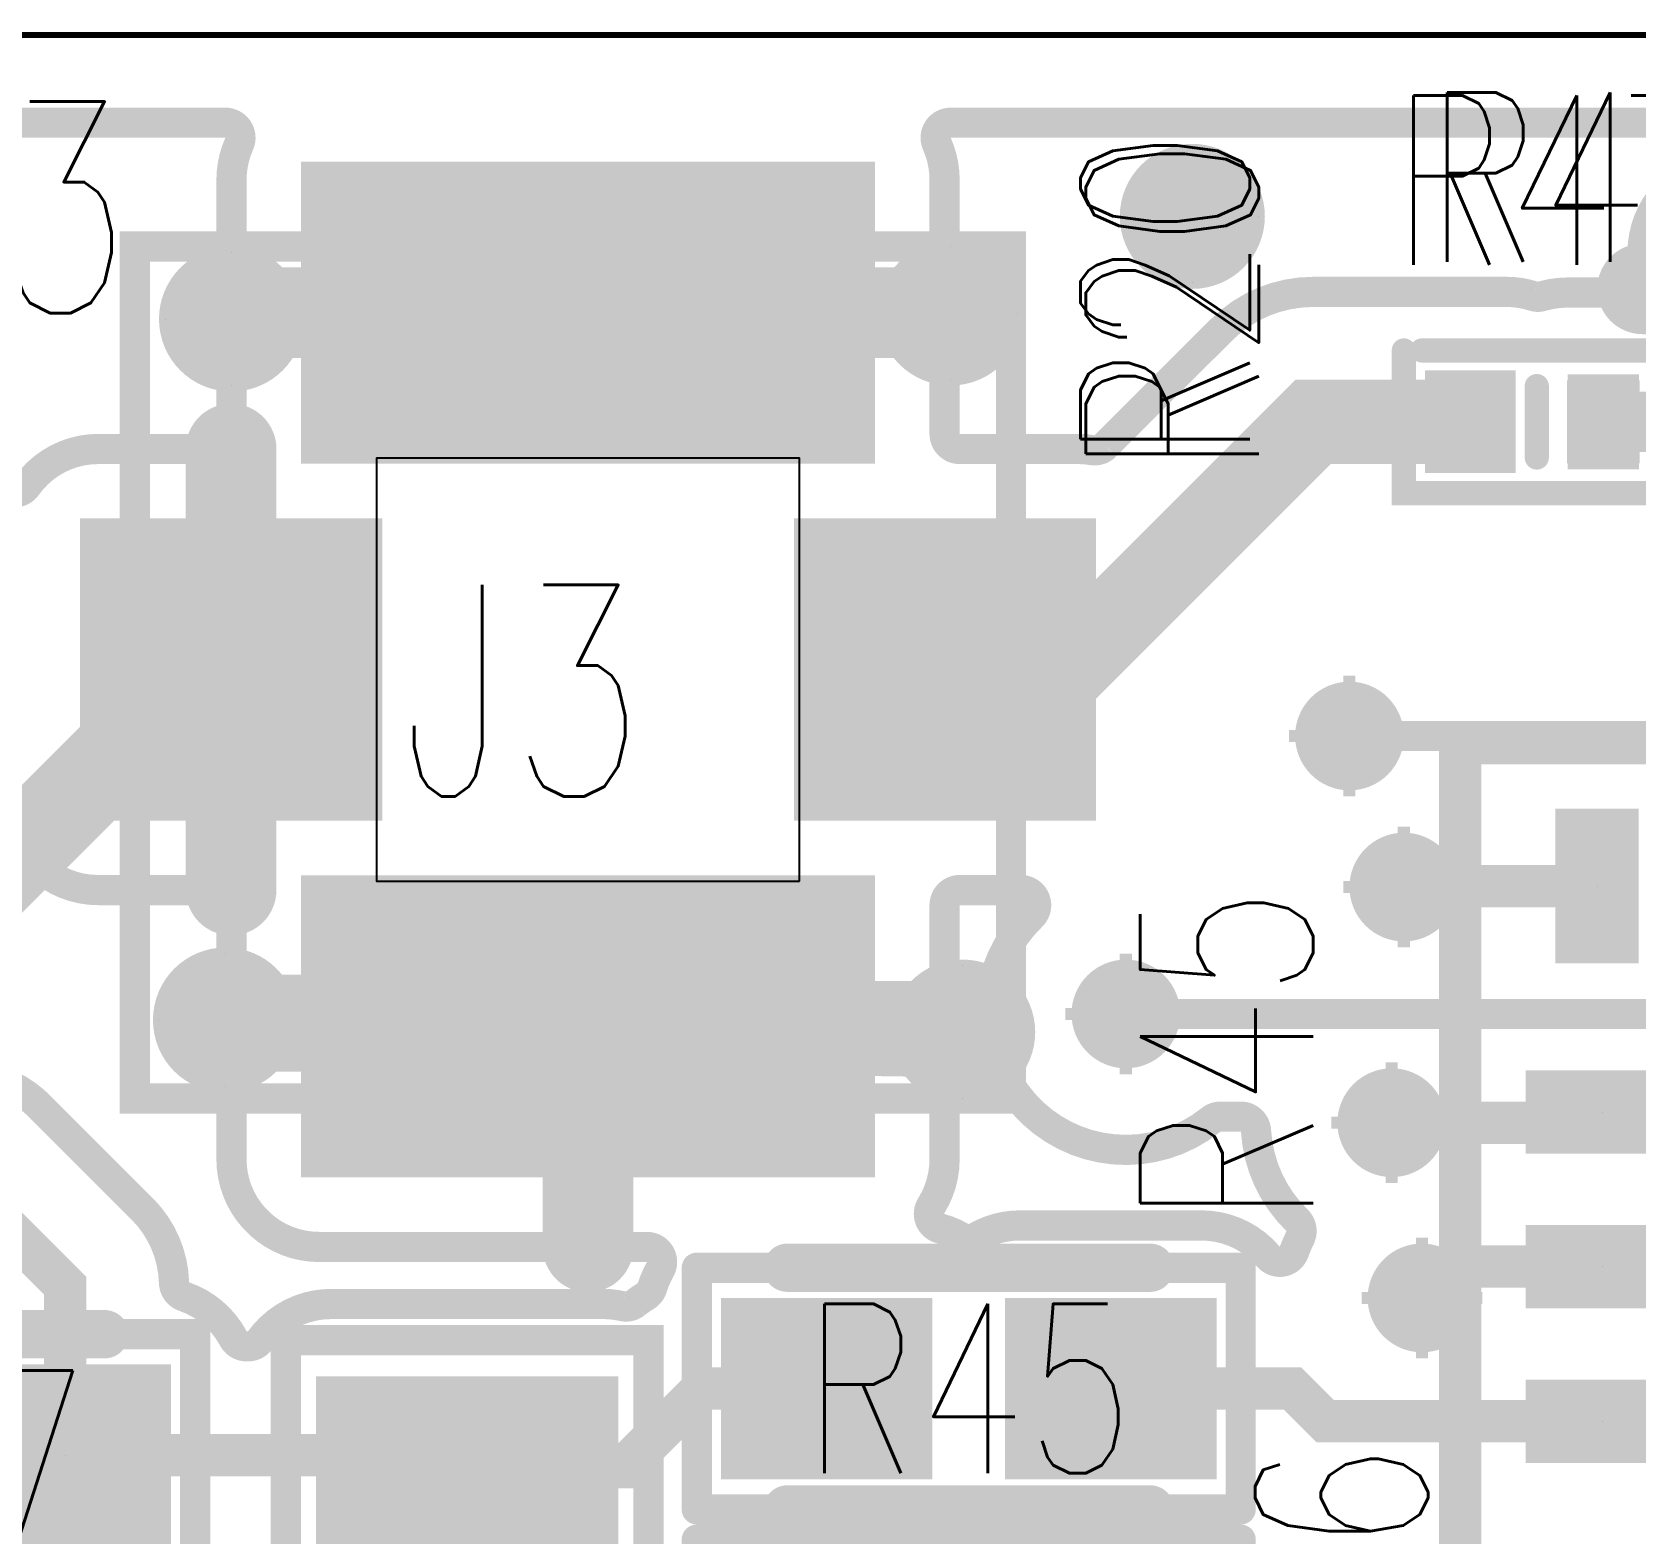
# Model space of a CAD drawing. Extents: x -0.08 to 4.16, y -0.29 to 1.7.
# Drawn here: x 3.608 to 3.8734, y 1.4519 to 1.7005 of the extents above; entities that cross this region are included whole.
import ezdxf
from ezdxf.enums import TextEntityAlignment as Align

# ---------------------------------------------------------------- set-up
doc = ezdxf.new("R2010")
doc.units = 0
doc.header["$MEASUREMENT"] = 0
for name, pattern in [('KEEPOUT_00001000$0', [2, 1, 1]), ('SIG_11', [2, 1, 1]), ('SIG_37', [2, 1, 1]), ('SIG_39', [2, 1, 1]), ('SIG_52', [2, 1, 1]), ('SIG_54', [2, 1, 1]), ('SIG_55', [2, 1, 1]), ('SIG_60', [2, 1, 1]), ('SIG_64', [2, 1, 1]), ('SIG_67', [2, 1, 1]), ('SIG_93', [2, 1, 1])]:
    doc.linetypes.add(name, pattern=pattern)
doc.layers.get('0').update_dxf_attribs({"linetype": 'CONTINUOUS'})
for name, color, linetype in [('BOARD_OUTLINE_00', 130, 'CONTINUOUS'), ('DRIL_NPLTE_THRU_01', 34, 'CONTINUOUS'), ('DRIL_NPLTE_THRU_02', 136, 'CONTINUOUS'), ('DRIL_NPLTE_THRU_03', 136, 'CONTINUOUS'), ('DRIL_NPLTE_THRU_04', 146, 'CONTINUOUS'), ('DRIL_NPLTE_THRU_05', 106, 'CONTINUOUS'), ('DRIL_NPLTE_THRU_06', 253, 'CONTINUOUS'), ('DRIL_PLTE_THRU_01', 34, 'CONTINUOUS'), ('DRIL_PLTE_THRU_02', 136, 'CONTINUOUS'), ('DRIL_PLTE_THRU_03', 136, 'CONTINUOUS'), ('DRIL_PLTE_THRU_04', 146, 'CONTINUOUS'), ('DRIL_PLTE_THRU_05', 106, 'CONTINUOUS'), ('DRIL_PLTE_THRU_06', 253, 'CONTINUOUS'), ('DRIL_SYMBOL', 130, 'CONTINUOUS'), ('KEEPOUT_01', 1, 'CONTINUOUS'), ('PADS_BOT', 255, 'CONTINUOUS'), ('PADS_INNER', 43, 'CONTINUOUS'), ('PADS_TOP', 43, 'CONTINUOUS'), ('PADS_XR_121', 2, 'CONTINUOUS'), ('PADS_XR_123', 2, 'CONTINUOUS'), ('PADS_XR_125', 4, 'CONTINUOUS'), ('PART_NAME_126', 16, 'CONTINUOUS'), ('PART_NAME_127', 1, 'CONTINUOUS'), ('PART_TOP_2DLINE_126', 16, 'CONTINUOUS'), ('PART_TOP_2DLINE_127', 1, 'CONTINUOUS'), ('POUR_OUTLINE_01', 34, 'CONTINUOUS'), ('POUR_PADTHERM_01', 34, 'CONTINUOUS'), ('POUR_VIATHERM_01', 34, 'CONTINUOUS'), ('TRACE_01', 34, 'CONTINUOUS'), ('VIAPTS', 2, 'CONTINUOUS')]:
    doc.layers.add(name, color=color, linetype=linetype)
doc.styles.add('W0$004', font='simplex', dxfattribs={"width": 0.75})
doc.styles.add('W0$005', font='simplex', dxfattribs={"width": 0.75})

# ---------------------------------------------------------------- blocks, each defined once
blk = doc.blocks.new('BOARD_89')
at = {"layer": 'BOARD_OUTLINE_00', "const_width": 0.001}
blk.add_lwpolyline([(0, 0), (2.71, 0), (2.71, 0.278, -1), (2.804, 0.278), (2.804, 0), (4.155, 0), (4.155, 1.7), (2.804, 1.7), (2.804, 1.41629, -0.917938), (2.71068, 1.40832, -0.060287), (2.71, 1.422), (2.71, 1.7), (0, 1.7)], format="xyb", close=True, dxfattribs=at)
blk = doc.blocks.new('POUR_OUTLINE_2045')
at = {"layer": 'POUR_OUTLINE_01', "const_width": 0.005}
blk.add_lwpolyline([(17.87082, 6.99596, 0.325445), (17.87032, 6.99886, -0.187129), (17.86354, 7.01365, 0.396734), (17.86104, 7.016), (17.85764, 7.016, 0.17066), (17.85608, 7.01545, -0.955558), (17.82639, 7.0492, 0.674849), (17.82465, 7.0535), (17.8145, 7.0535, 0.414214), (17.812, 7.051), (17.812, 7.00894, -0.14084), (17.80979, 7.00125, 0.504287), (17.81126, 6.9975, -0.065444), (17.81475, 6.99606, 0.267944), (17.81725, 6.99606, -0.131651), (17.8245, 6.998), (17.8545, 6.998, -0.22069), (17.86557, 6.99286, 0.577113), (17.86983, 6.99363, -0.028153)], format="xyb", close=True, dxfattribs=at)
blk = doc.blocks.new('POUR_OUTLINE_2005')
at = {"layer": 'POUR_OUTLINE_01', "const_width": 0.005}
blk.add_lwpolyline([(17.76492, 6.9907, 0.576097), (17.76275, 6.99444), (17.7085, 6.99444, -0.414214), (17.694, 7.00894), (17.694, 7.051, 0.414214), (17.6915, 7.0535), (17.67194, 7.0535, -0.325735), (17.65814, 7.06356, 0.664763), (17.65354, 7.06396, -0.23758), (17.6283, 7.04591, 0.159143), (17.62691, 7.04521), (17.6262, 7.0445, 0.187144), (17.62547, 7.04284, -0.075333), (17.62399, 7.03535, 0.51964), (17.62634, 7.032), (17.6415, 7.032, -0.303535), (17.6549, 7.02304, 0.200935), (17.65627, 7.02168, -0.100281), (17.66223, 7.01773), (17.67923, 7.00073, -0.191458), (17.68449, 6.98852, 0.312937), (17.68618, 6.98622, -0.190219), (17.69429, 6.97932, 0.276983), (17.6965, 6.978), (17.69675, 6.978, 0.239929), (17.69877, 6.97903, -0.23993), (17.7105, 6.985), (17.7555, 6.985, -0.056084), (17.75872, 6.98464, 0.227188), (17.76083, 6.98511, -0.029171), (17.76255, 6.98632, 0.182673), (17.76363, 6.98772, -0.056209)], format="xyb", close=True, dxfattribs=at)
blk = doc.blocks.new('POUR_OUTLINE_2003')
at = {"layer": 'POUR_OUTLINE_01', "const_width": 0.005}
blk.add_lwpolyline([(18.073, 7.1805), (17.81302, 7.1805, 0.543582), (17.81074, 7.17698, -0.105594), (17.812, 7.17106), (17.812, 7.129, 0.414214), (17.8145, 7.1265), (17.83406, 7.1265, -0.041023), (17.83642, 7.12631, 0.241909), (17.8386, 7.127), (17.8578, 7.1462, -0.198912), (17.873, 7.1525), (17.899, 7.1525), (17.905, 7.1525, -0.077541), (17.90942, 7.15181, 0.150393), (17.91089, 7.15179, -0.072011), (17.915, 7.15239), (17.925, 7.15239, 0.414214), (17.9275, 7.15489), (17.9275, 7.159, -0.414214), (17.942, 7.1735)], format="xyb", dxfattribs=at)
blk = doc.blocks.new('POUR_OUTLINE_1995')
at = {"layer": 'POUR_OUTLINE_01', "const_width": 0.005}
blk.add_lwpolyline([(17.34969, 7.13543, -0.388943), (17.39631, 7.13543, 0.388942), (17.39969, 7.13543, -0.388943), (17.44631, 7.13543, 0.388942), (17.44969, 7.13543, -0.388943), (17.49631, 7.13543, 0.388942), (17.49969, 7.13543, -0.388943), (17.54631, 7.13543, 0.388942), (17.54969, 7.13543, -0.388943), (17.59631, 7.13543, 0.388942), (17.59969, 7.13543, -0.54227), (17.65569, 7.12102, 0.61336), (17.6601, 7.12037, -0.243409), (17.67194, 7.1265), (17.6915, 7.1265, 0.414214), (17.694, 7.129), (17.694, 7.17106, -0.105594), (17.69526, 7.17698, 0.543582), (17.69298, 7.1805), (16.874, 7.1805, 0.414214)], format="xyb", dxfattribs=at)
blk = doc.blocks.new('POUR_PADTHERM_2047')
at = {"layer": 'POUR_PADTHERM_01', "const_width": 0.0075}
blk.add_lwpolyline([(17.69019, 7.1265), (17.69019, 7.112, 1), (17.69769, 7.112), (17.69769, 7.1265, 1), (17.69019, 7.1265)], format="xyb", dxfattribs=at)
blk = doc.blocks.new('POUR_VIATHERM_2186')
at = {"layer": 'POUR_VIATHERM_01'}
for points in [[(17.694, 7.159), (17.694, 7.159)], [(17.683, 7.148), (17.683, 7.148)], [(17.694, 7.137), (17.694, 7.137)]]:
    blk.add_lwpolyline(points, dxfattribs=at)
blk = doc.blocks.new('POUR_PADTHERM_2411')
at = {"layer": 'POUR_PADTHERM_01', "const_width": 0.0075}
blk.add_lwpolyline([(17.694, 7.14531), (17.7085, 7.14531, 1), (17.7085, 7.15281), (17.694, 7.15281, 1), (17.694, 7.14531)], format="xyb", dxfattribs=at)
blk = doc.blocks.new('POUR_PADTHERM_2073')
at = {"layer": 'POUR_PADTHERM_01', "const_width": 0.0075}
for points in [[(17.94525, 7.1735), (17.94525, 7.159, 1), (17.95275, 7.159), (17.95275, 7.1735, 1), (17.94525, 7.1735)], [(17.9275, 7.14925), (17.942, 7.14925, 1), (17.942, 7.15675), (17.9275, 7.15675, 1), (17.9275, 7.14925)], [(17.9705, 7.15675), (17.956, 7.15675, 1), (17.956, 7.14925), (17.9705, 7.14925, 1), (17.9705, 7.15675)]]:
    blk.add_lwpolyline(points, format="xyb", dxfattribs=at)
blk = doc.blocks.new('POUR_VIATHERM_2075')
at = {"layer": 'POUR_VIATHERM_01'}
for points in [[(17.853, 7.176), (17.853, 7.176)], [(17.842, 7.165), (17.842, 7.165)], [(17.864, 7.165), (17.864, 7.165)], [(17.853, 7.154), (17.853, 7.154)]]:
    blk.add_lwpolyline(points, dxfattribs=at)
blk = doc.blocks.new('POUR_VIATHERM_2185')
at = {"layer": 'POUR_VIATHERM_01'}
for points in [[(17.813, 7.16), (17.813, 7.16)], [(17.824, 7.149), (17.824, 7.149)], [(17.813, 7.138), (17.813, 7.138)]]:
    blk.add_lwpolyline(points, dxfattribs=at)
blk = doc.blocks.new('POUR_PADTHERM_2412')
at = {"layer": 'POUR_PADTHERM_01', "const_width": 0.0075}
blk.add_lwpolyline([(17.812, 7.15281), (17.7975, 7.15281, 1), (17.7975, 7.14531), (17.812, 7.14531, 1), (17.812, 7.15281)], format="xyb", dxfattribs=at)
blk = doc.blocks.new('POUR_PADTHERM_2048')
at = {"layer": 'POUR_PADTHERM_01', "const_width": 0.0075}
blk.add_lwpolyline([(17.69769, 7.0535), (17.69769, 7.068, 1), (17.69019, 7.068), (17.69019, 7.0535, 1), (17.69769, 7.0535)], format="xyb", dxfattribs=at)
blk = doc.blocks.new('POUR_VIATHERM_2183')
at = {"layer": 'POUR_VIATHERM_01'}
for points in [[(17.693, 7.043), (17.693, 7.043)], [(17.682, 7.032), (17.682, 7.032)], [(17.693, 7.021), (17.693, 7.021)]]:
    blk.add_lwpolyline(points, dxfattribs=at)
blk = doc.blocks.new('POUR_PADTHERM_2312')
at = {"layer": 'POUR_PADTHERM_01', "const_width": 0.0075}
for points in [[(17.694, 7.02719), (17.7085, 7.02719, 1), (17.7085, 7.03469), (17.694, 7.03469, 1), (17.694, 7.02719)], [(17.75675, 6.99444), (17.75675, 7.00894, 1), (17.74925, 7.00894), (17.74925, 6.99444, 1), (17.75675, 6.99444)]]:
    blk.add_lwpolyline(points, format="xyb", dxfattribs=at)
blk = doc.blocks.new('POUR_VIATHERM_2184')
at = {"layer": 'POUR_VIATHERM_01'}
for points in [[(17.815, 7.041), (17.815, 7.041)], [(17.815, 7.019), (17.815, 7.019)]]:
    blk.add_lwpolyline(points, dxfattribs=at)
blk = doc.blocks.new('POUR_PADTHERM_2313')
at = {"layer": 'POUR_PADTHERM_01', "const_width": 0.0075}
blk.add_lwpolyline([(17.812, 7.03469), (17.7975, 7.03469, 1), (17.7975, 7.02719), (17.812, 7.02719, 1), (17.812, 7.03469)], format="xyb", dxfattribs=at)
blk = doc.blocks.new('POUR_HEADER_1')
for name in ['POUR_OUTLINE_1995', 'POUR_OUTLINE_2003', 'POUR_PADTHERM_2073', 'POUR_VIATHERM_2075', 'POUR_VIATHERM_2186', 'POUR_VIATHERM_2185', 'POUR_PADTHERM_2411', 'POUR_PADTHERM_2412', 'POUR_PADTHERM_2047', 'POUR_PADTHERM_2048', 'POUR_OUTLINE_2005', 'POUR_OUTLINE_2045', 'POUR_VIATHERM_2183', 'POUR_VIATHERM_2184', 'POUR_PADTHERM_2312', 'POUR_PADTHERM_2313']:
    blk.add_blockref(name, (-17.378, -6.845))
blk = doc.blocks.new('SMOOTH_0$007')
at = {"const_width": 0.0035}
blk.add_lwpolyline([(-0.00175, 0, 1), (0.00175, 0, 1)], format="xyb", close=True, dxfattribs=at)
blk = doc.blocks.new('PART_BODY_TOP_63')
at = {"layer": 'PART_TOP_2DLINE_126', "const_width": 0.007}
blk.add_lwpolyline([(-0.1378, 0.14567), (0.1378, 0.14567), (0.1378, -0.14567), (-0.1378, -0.14567)], close=True, dxfattribs=at)
at = {"layer": 'PART_TOP_2DLINE_127', "const_width": 0.007}
blk.add_lwpolyline([(-0.1378, 0.14567), (0.1378, 0.14567), (0.1378, -0.14567), (-0.1378, -0.14567)], close=True, dxfattribs=at)
at = {"layer": 'PART_TOP_2DLINE_126'}
blk.add_blockref('SMOOTH_0$007', (-0.1378, -0.14567), dxfattribs=at)
at = {"layer": 'PART_TOP_2DLINE_127'}
blk.add_blockref('SMOOTH_0$007', (-0.1378, -0.14567), dxfattribs=at)
blk = doc.blocks.new('DRIL_HOLE_0')
blk.add_lwpolyline([(0, 0, 1), (0, 0, 1)], format="xyb", close=True)
blk = doc.blocks.new('PAD_0')
blk.add_lwpolyline([(0, 0), (0, 0)])
blk = doc.blocks.new('PAD_1')
at = {"const_width": 0.01378}
blk.add_lwpolyline([(-0.0128, 0), (0.0128, 0)], dxfattribs=at)
blk = doc.blocks.new('PAD_2')
at = {"const_width": 0.01181}
blk.add_lwpolyline([(-0.01181, 0), (0.01181, 0)], dxfattribs=at)
blk = doc.blocks.new('STK_TOP_179')
at = {"layer": 'DRIL_NPLTE_THRU_01'}
blk.add_blockref('DRIL_HOLE_0', (0, 0), dxfattribs=at)
at = {"layer": 'DRIL_NPLTE_THRU_02'}
blk.add_blockref('DRIL_HOLE_0', (0, 0), dxfattribs=at)
at = {"layer": 'DRIL_NPLTE_THRU_03'}
blk.add_blockref('DRIL_HOLE_0', (0, 0), dxfattribs=at)
at = {"layer": 'DRIL_NPLTE_THRU_04'}
blk.add_blockref('DRIL_HOLE_0', (0, 0), dxfattribs=at)
at = {"layer": 'DRIL_NPLTE_THRU_05'}
blk.add_blockref('DRIL_HOLE_0', (0, 0), dxfattribs=at)
at = {"layer": 'DRIL_NPLTE_THRU_06'}
blk.add_blockref('DRIL_HOLE_0', (0, 0), dxfattribs=at)
at = {"layer": 'PADS_BOT'}
blk.add_blockref('PAD_0', (0, 0), dxfattribs=at)
at = {"layer": 'PADS_INNER'}
blk.add_blockref('PAD_0', (0, 0), dxfattribs=at)
at = {"layer": 'PADS_TOP', "rotation": 90}
blk.add_blockref('PAD_2', (0, 0), dxfattribs=at)
at = {"layer": 'PADS_XR_121', "rotation": 90}
blk.add_blockref('PAD_1', (0, 0), dxfattribs=at)
at = {"layer": 'PADS_XR_123', "rotation": 90}
blk.add_blockref('PAD_2', (0, 0), dxfattribs=at)
blk = doc.blocks.new('STK_TOP_178')
at = {"layer": 'DRIL_NPLTE_THRU_01'}
blk.add_blockref('DRIL_HOLE_0', (0, 0), dxfattribs=at)
at = {"layer": 'DRIL_NPLTE_THRU_02'}
blk.add_blockref('DRIL_HOLE_0', (0, 0), dxfattribs=at)
at = {"layer": 'DRIL_NPLTE_THRU_03'}
blk.add_blockref('DRIL_HOLE_0', (0, 0), dxfattribs=at)
at = {"layer": 'DRIL_NPLTE_THRU_04'}
blk.add_blockref('DRIL_HOLE_0', (0, 0), dxfattribs=at)
at = {"layer": 'DRIL_NPLTE_THRU_05'}
blk.add_blockref('DRIL_HOLE_0', (0, 0), dxfattribs=at)
at = {"layer": 'DRIL_NPLTE_THRU_06'}
blk.add_blockref('DRIL_HOLE_0', (0, 0), dxfattribs=at)
at = {"layer": 'PADS_BOT'}
blk.add_blockref('PAD_0', (0, 0), dxfattribs=at)
at = {"layer": 'PADS_INNER'}
blk.add_blockref('PAD_0', (0, 0), dxfattribs=at)
at = {"layer": 'PADS_TOP'}
blk.add_blockref('PAD_2', (0, 0), dxfattribs=at)
at = {"layer": 'PADS_XR_121'}
blk.add_blockref('PAD_1', (0, 0), dxfattribs=at)
at = {"layer": 'PADS_XR_123'}
blk.add_blockref('PAD_2', (0, 0), dxfattribs=at)
blk = doc.blocks.new('SYM_TOP_13')
for name, p in [('PART_BODY_TOP_63', (0, 0)), ('STK_TOP_179', (-0.07677, -0.12205)), ('STK_TOP_179', (-0.05118, -0.12205)), ('STK_TOP_179', (-0.02559, -0.12205)), ('STK_TOP_178', (-0.11417, -0.12303))]:
    blk.add_blockref(name, p)
blk = doc.blocks.new('PART_TOP_0')
blk.add_blockref('SYM_TOP_13', (0, 0))
blk = doc.blocks.new('SMOOTH_0$008')
at = {"const_width": 0.004}
blk.add_lwpolyline([(-0.002, 0, 1), (0.002, 0, 1)], format="xyb", close=True, dxfattribs=at)
blk = doc.blocks.new('SMOOTH_0$005')
at = {"const_width": 0.0025}
blk.add_lwpolyline([(-0.00125, 0, 1), (0.00125, 0, 1)], format="xyb", close=True, dxfattribs=at)
blk = doc.blocks.new('PART_BODY_TOP_66')
at = {"layer": 'PART_TOP_2DLINE_126', "const_width": 0.008}
for points in [[(-0.03, 0.02), (0.03, 0.02)], [(-0.03, -0.02), (0.03, -0.02)]]:
    blk.add_lwpolyline(points, dxfattribs=at)
at = {"layer": 'PART_TOP_2DLINE_127', "const_width": 0.005}
for points in [[(-0.045, 0.02), (0.045, 0.02)], [(-0.045, 0.02), (-0.045, -0.02)], [(0.045, 0.02), (0.045, -0.02)], [(-0.045, -0.02), (0.045, -0.02)]]:
    blk.add_lwpolyline(points, dxfattribs=at)
at = {"layer": 'PART_TOP_2DLINE_126'}
for p in [(-0.03, 0.02), (0.03, 0.02), (-0.03, -0.02), (0.03, -0.02)]:
    blk.add_blockref('SMOOTH_0$008', p, dxfattribs=at)
at = {"layer": 'PART_TOP_2DLINE_127'}
for p in [(-0.045, 0.02), (-0.045, 0.02), (0.045, 0.02), (0.045, 0.02), (-0.045, -0.02), (-0.045, -0.02), (0.045, -0.02), (0.045, -0.02)]:
    blk.add_blockref('SMOOTH_0$005', p, dxfattribs=at)
blk = doc.blocks.new('PAD_16')
at = {"const_width": 0.03}
blk.add_lwpolyline([(-0.0175, 0), (0.0175, 0)], dxfattribs=at)
blk = doc.blocks.new('PAD_17')
at = {"const_width": 0.025}
blk.add_lwpolyline([(-0.015, 0), (0.015, 0)], dxfattribs=at)
blk = doc.blocks.new('STK_TOP_68')
at = {"layer": 'DRIL_NPLTE_THRU_01'}
blk.add_blockref('DRIL_HOLE_0', (0, 0), dxfattribs=at)
at = {"layer": 'DRIL_NPLTE_THRU_02'}
blk.add_blockref('DRIL_HOLE_0', (0, 0), dxfattribs=at)
at = {"layer": 'DRIL_NPLTE_THRU_03'}
blk.add_blockref('DRIL_HOLE_0', (0, 0), dxfattribs=at)
at = {"layer": 'DRIL_NPLTE_THRU_04'}
blk.add_blockref('DRIL_HOLE_0', (0, 0), dxfattribs=at)
at = {"layer": 'DRIL_NPLTE_THRU_05'}
blk.add_blockref('DRIL_HOLE_0', (0, 0), dxfattribs=at)
at = {"layer": 'DRIL_NPLTE_THRU_06'}
blk.add_blockref('DRIL_HOLE_0', (0, 0), dxfattribs=at)
at = {"layer": 'PADS_BOT'}
blk.add_blockref('PAD_0', (0, 0), dxfattribs=at)
at = {"layer": 'PADS_INNER'}
blk.add_blockref('PAD_0', (0, 0), dxfattribs=at)
at = {"layer": 'PADS_TOP'}
blk.add_blockref('PAD_17', (0, 0), dxfattribs=at)
at = {"layer": 'PADS_XR_121'}
blk.add_blockref('PAD_16', (0, 0), dxfattribs=at)
at = {"layer": 'PADS_XR_123'}
blk.add_blockref('PAD_17', (0, 0), dxfattribs=at)
blk = doc.blocks.new('SYM_TOP_16')
for name, p in [('PART_BODY_TOP_66', (0, 0)), ('STK_TOP_68', (-0.0235, 0)), ('STK_TOP_68', (0.0235, 0))]:
    blk.add_blockref(name, p)
blk = doc.blocks.new('PART_TOP_22')
blk.add_blockref('SYM_TOP_16', (0, 0))
at = {"layer": 'PART_NAME_126', "style": 'W0$005', "width": 0.75}
blk.add_text('C27', height=0.02863, dxfattribs=at).set_placement((-0.11, -0.024))
at = {"layer": 'PART_NAME_127', "style": 'W0$004', "width": 0.75}
blk.add_text('C27', height=0.028, dxfattribs=at).set_placement((0, 0), align=Align.MIDDLE_CENTER)
blk = doc.blocks.new('PART_BODY_TOP_76')
at = {"layer": 'PART_TOP_2DLINE_126', "const_width": 0.008}
for points in [[(-0.03, 0.02), (0.03, 0.02)], [(-0.03, -0.02), (0.03, -0.02)]]:
    blk.add_lwpolyline(points, dxfattribs=at)
at = {"layer": 'PART_TOP_2DLINE_127', "const_width": 0.005}
for points in [[(-0.045, 0.02), (0.045, 0.02)], [(-0.045, 0.02), (-0.045, -0.02)], [(0.045, 0.02), (0.045, -0.02)], [(-0.045, -0.02), (0.045, -0.02)]]:
    blk.add_lwpolyline(points, dxfattribs=at)
at = {"layer": 'PART_TOP_2DLINE_126'}
for p in [(-0.03, 0.02), (0.03, 0.02), (-0.03, -0.02), (0.03, -0.02)]:
    blk.add_blockref('SMOOTH_0$008', p, dxfattribs=at)
at = {"layer": 'PART_TOP_2DLINE_127'}
for p in [(-0.045, 0.02), (-0.045, 0.02), (0.045, 0.02), (0.045, 0.02), (-0.045, -0.02), (-0.045, -0.02), (0.045, -0.02), (0.045, -0.02)]:
    blk.add_blockref('SMOOTH_0$005', p, dxfattribs=at)
blk = doc.blocks.new('SYM_TOP_26')
for name, p in [('PART_BODY_TOP_76', (0, 0)), ('STK_TOP_68', (-0.0235, 0)), ('STK_TOP_68', (0.0235, 0))]:
    blk.add_blockref(name, p)
blk = doc.blocks.new('PART_TOP_82')
blk.add_blockref('SYM_TOP_26', (0, 0))
at = {"layer": 'PART_NAME_126', "style": 'W0$005', "width": 0.75}
blk.add_text('R46', height=0.02863, rotation=90, dxfattribs=at).set_placement((0.076, -0.02))
at = {"layer": 'PART_NAME_127', "style": 'W0$005', "width": 0.75}
blk.add_text('R46', height=0.028, dxfattribs=at).set_placement((0, 0), align=Align.MIDDLE_CENTER)
blk = doc.blocks.new('PART_TOP_83')
blk.add_blockref('SYM_TOP_26', (0, 0))
at = {"layer": 'PART_NAME_126', "style": 'W0$005', "width": 0.75}
blk.add_text('R45', height=0.02863, rotation=270, dxfattribs=at).set_placement((-0.057, -0.027))
at = {"layer": 'PART_NAME_127', "style": 'W0$005', "width": 0.75}
blk.add_text('R45', height=0.028, rotation=180, dxfattribs=at).set_placement((0, 0), align=Align.MIDDLE_CENTER)
blk = doc.blocks.new('PART_BODY_TOP_81')
at = {"layer": 'PART_TOP_2DLINE_126', "const_width": 0.005}
for points in [[(-0.049, 0.023), (-0.049, 0.03), (0.049, 0.03), (0.049, 0.025)], [(-0.049, -0.023), (-0.049, -0.03), (0.049, -0.03), (0.049, -0.023)]]:
    blk.add_lwpolyline(points, dxfattribs=at)
at = {"layer": 'PART_TOP_2DLINE_127', "const_width": 0.005}
for points in [[(-0.049, -0.028), (-0.049, 0.03), (0.049, 0.03), (0.049, -0.029)], [(-0.049, -0.03), (0.049, -0.03)]]:
    blk.add_lwpolyline(points, dxfattribs=at)
at = {"layer": 'PART_TOP_2DLINE_126'}
for p in [(-0.049, 0.03), (0.049, 0.03), (0.049, 0.025), (-0.049, 0.023), (-0.049, -0.023), (0.049, -0.023), (-0.049, -0.03), (0.049, -0.03)]:
    blk.add_blockref('SMOOTH_0$005', p, dxfattribs=at)
at = {"layer": 'PART_TOP_2DLINE_127'}
for p in [(-0.049, 0.03), (0.049, 0.03), (-0.049, -0.028), (0.049, -0.029), (-0.049, -0.03), (0.049, -0.03)]:
    blk.add_blockref('SMOOTH_0$005', p, dxfattribs=at)
blk = doc.blocks.new('PAD_5')
blk.add_lwpolyline([(0, 0, 1), (0, 0, 1)], format="xyb", close=True)
blk = doc.blocks.new('PAD_49')
at = {"const_width": 0.03}
blk.add_lwpolyline([(-0.025, 0), (0.025, 0)], dxfattribs=at)
blk = doc.blocks.new('PAD_50')
at = {"const_width": 0.025}
blk.add_lwpolyline([(-0.0225, 0), (0.0225, 0)], dxfattribs=at)
blk = doc.blocks.new('STK_TOP_208')
at = {"layer": 'DRIL_NPLTE_THRU_01'}
blk.add_blockref('DRIL_HOLE_0', (0, 0), dxfattribs=at)
at = {"layer": 'DRIL_NPLTE_THRU_02'}
blk.add_blockref('DRIL_HOLE_0', (0, 0), dxfattribs=at)
at = {"layer": 'DRIL_NPLTE_THRU_03'}
blk.add_blockref('DRIL_HOLE_0', (0, 0), dxfattribs=at)
at = {"layer": 'DRIL_NPLTE_THRU_04'}
blk.add_blockref('DRIL_HOLE_0', (0, 0), dxfattribs=at)
at = {"layer": 'DRIL_NPLTE_THRU_05'}
blk.add_blockref('DRIL_HOLE_0', (0, 0), dxfattribs=at)
at = {"layer": 'DRIL_NPLTE_THRU_06'}
blk.add_blockref('DRIL_HOLE_0', (0, 0), dxfattribs=at)
at = {"layer": 'PADS_BOT'}
blk.add_blockref('PAD_5', (0, 0), dxfattribs=at)
at = {"layer": 'PADS_INNER'}
blk.add_blockref('PAD_5', (0, 0), dxfattribs=at)
at = {"layer": 'PADS_TOP', "rotation": 90}
blk.add_blockref('PAD_50', (0, 0), dxfattribs=at)
at = {"layer": 'PADS_XR_121', "rotation": 90}
blk.add_blockref('PAD_49', (0, 0), dxfattribs=at)
at = {"layer": 'PADS_XR_123', "rotation": 90}
blk.add_blockref('PAD_50', (0, 0), dxfattribs=at)
blk = doc.blocks.new('SYM_TOP_31')
for name, p in [('STK_TOP_208', (-0.028, 0)), ('STK_TOP_208', (0.028, 0)), ('PART_BODY_TOP_81', (0, 0))]:
    blk.add_blockref(name, p)
blk = doc.blocks.new('PART_TOP_91')
blk.add_blockref('SYM_TOP_31', (0, 0))
at = {"layer": 'PART_NAME_126', "style": 'W0$005', "width": 0.75}
blk.add_text('Y2', height=0.035, dxfattribs=at).set_placement((-0.098, -0.015))
at = {"layer": 'PART_NAME_127', "style": 'W0$005', "width": 0.75}
blk.add_text('Y2', height=0.035, dxfattribs=at).set_placement((-0.106, -0.019))
blk = doc.blocks.new('SMOOTH_0$004')
at = {"const_width": 0.002}
blk.add_lwpolyline([(-0.001, 0, 1), (0.001, 0, 1)], format="xyb", close=True, dxfattribs=at)
blk = doc.blocks.new('PART_BODY_TOP_124')
at = {"layer": 'PART_TOP_2DLINE_126', "const_width": 0.004}
blk.add_lwpolyline([(0, 0.00591), (0, -0.00591)], dxfattribs=at)
at = {"layer": 'PART_TOP_2DLINE_127', "const_width": 0.004}
blk.add_lwpolyline([(-0.019, 0.01181), (0.022, 0.01181), (0.022, -0.01181), (-0.022, -0.01181), (-0.022, 0.01181)], dxfattribs=at)
at = {"layer": 'PART_TOP_2DLINE_126'}
for p in [(0, 0.00591), (0, -0.00591)]:
    blk.add_blockref('SMOOTH_0$004', p, dxfattribs=at)
at = {"layer": 'PART_TOP_2DLINE_127'}
for p in [(-0.022, 0.01181), (-0.019, 0.01181), (0.022, 0.01181), (-0.022, -0.01181), (0.022, -0.01181)]:
    blk.add_blockref('SMOOTH_0$004', p, dxfattribs=at)
blk = doc.blocks.new('PAD_68')
at = {"const_width": 0.015}
blk.add_lwpolyline([(-0.0085, 0), (0.0085, 0)], dxfattribs=at)
blk = doc.blocks.new('PAD_69')
at = {"const_width": 0.012}
blk.add_lwpolyline([(-0.007, 0), (0.007, 0)], dxfattribs=at)
blk = doc.blocks.new('STK_TOP_199')
at = {"layer": 'DRIL_NPLTE_THRU_01'}
blk.add_blockref('DRIL_HOLE_0', (0, 0), dxfattribs=at)
at = {"layer": 'DRIL_NPLTE_THRU_02'}
blk.add_blockref('DRIL_HOLE_0', (0, 0), dxfattribs=at)
at = {"layer": 'DRIL_NPLTE_THRU_03'}
blk.add_blockref('DRIL_HOLE_0', (0, 0), dxfattribs=at)
at = {"layer": 'DRIL_NPLTE_THRU_04'}
blk.add_blockref('DRIL_HOLE_0', (0, 0), dxfattribs=at)
at = {"layer": 'DRIL_NPLTE_THRU_05'}
blk.add_blockref('DRIL_HOLE_0', (0, 0), dxfattribs=at)
at = {"layer": 'DRIL_NPLTE_THRU_06'}
blk.add_blockref('DRIL_HOLE_0', (0, 0), dxfattribs=at)
at = {"layer": 'PADS_BOT'}
blk.add_blockref('PAD_5', (0, 0), dxfattribs=at)
at = {"layer": 'PADS_INNER'}
blk.add_blockref('PAD_5', (0, 0), dxfattribs=at)
at = {"layer": 'PADS_TOP', "rotation": 90}
blk.add_blockref('PAD_69', (0, 0), dxfattribs=at)
at = {"layer": 'PADS_XR_121', "rotation": 90}
blk.add_blockref('PAD_68', (0, 0), dxfattribs=at)
at = {"layer": 'PADS_XR_123', "rotation": 90}
blk.add_blockref('PAD_69', (0, 0), dxfattribs=at)
at = {"layer": 'PADS_XR_125'}
blk.add_blockref('PAD_5', (0, 0), dxfattribs=at)
blk = doc.blocks.new('PAD_70')
at = {"const_width": 0.01181}
blk.add_lwpolyline([(-0.00787, 0), (0.00787, 0)], dxfattribs=at)
blk = doc.blocks.new('PAD_71')
at = {"const_width": 0.01024}
blk.add_lwpolyline([(-0.00689, 0), (0.00689, 0)], dxfattribs=at)
blk = doc.blocks.new('PAD_72')
at = {"const_width": 0.012}
blk.add_lwpolyline([(-0.00689, 0), (0.00689, 0)], dxfattribs=at)
blk = doc.blocks.new('STK_TOP_200')
at = {"layer": 'DRIL_NPLTE_THRU_01'}
blk.add_blockref('DRIL_HOLE_0', (0, 0), dxfattribs=at)
at = {"layer": 'DRIL_NPLTE_THRU_02'}
blk.add_blockref('DRIL_HOLE_0', (0, 0), dxfattribs=at)
at = {"layer": 'DRIL_NPLTE_THRU_03'}
blk.add_blockref('DRIL_HOLE_0', (0, 0), dxfattribs=at)
at = {"layer": 'DRIL_NPLTE_THRU_04'}
blk.add_blockref('DRIL_HOLE_0', (0, 0), dxfattribs=at)
at = {"layer": 'DRIL_NPLTE_THRU_05'}
blk.add_blockref('DRIL_HOLE_0', (0, 0), dxfattribs=at)
at = {"layer": 'DRIL_NPLTE_THRU_06'}
blk.add_blockref('DRIL_HOLE_0', (0, 0), dxfattribs=at)
at = {"layer": 'PADS_BOT'}
blk.add_blockref('PAD_5', (0, 0), dxfattribs=at)
at = {"layer": 'PADS_INNER'}
blk.add_blockref('PAD_5', (0, 0), dxfattribs=at)
at = {"layer": 'PADS_TOP', "rotation": 90}
blk.add_blockref('PAD_72', (0, 0), dxfattribs=at)
at = {"layer": 'PADS_XR_121', "rotation": 90}
blk.add_blockref('PAD_70', (0, 0), dxfattribs=at)
at = {"layer": 'PADS_XR_123', "rotation": 90}
blk.add_blockref('PAD_71', (0, 0), dxfattribs=at)
at = {"layer": 'PADS_XR_125'}
blk.add_blockref('PAD_5', (0, 0), dxfattribs=at)
blk = doc.blocks.new('SYM_TOP_41')
for name, p in [('STK_TOP_199', (-0.011, 0)), ('PART_BODY_TOP_124', (0, 0)), ('STK_TOP_200', (0.011, 0))]:
    blk.add_blockref(name, p)
blk = doc.blocks.new('PART_TOP_126')
blk.add_blockref('SYM_TOP_41', (0, 0))
at = {"layer": 'PART_NAME_126', "style": 'W0$005', "width": 0.75}
blk.add_text('R47', height=0.028, rotation=90, dxfattribs=at).set_placement((-0.015, -0.063))
at = {"layer": 'PART_NAME_127', "style": 'W0$005', "width": 0.75}
blk.add_text('R47', height=0.028, rotation=90, dxfattribs=at).set_placement((-0.0295, -0.03), align=Align.MIDDLE_CENTER)
blk = doc.blocks.new('PART_TOP_127')
blk.add_blockref('SYM_TOP_41', (0, 0))
at = {"layer": 'PART_NAME_126', "style": 'W0$005', "width": 0.75}
blk.add_text('R20', height=0.02863, rotation=90, dxfattribs=at).set_placement((-0.046, -0.009))
at = {"layer": 'PART_NAME_127', "style": 'W0$005', "width": 0.75}
blk.add_text('R20', height=0.028, rotation=90, dxfattribs=at).set_placement((-0.0615, 0.021), align=Align.MIDDLE_CENTER)
blk = doc.blocks.new('PART_BODY_TOP_131')
at = {"layer": 'KEEPOUT_01', "linetype": 'KEEPOUT_00001000$0'}
blk.add_lwpolyline([(-0.035, -0.035), (0.035, -0.035), (0.035, 0.035), (-0.035, 0.035)], close=True, dxfattribs=at)
at = {"layer": 'PART_TOP_2DLINE_126', "const_width": 0.005}
for points in [[(-0.03, 0.075), (-0.071, 0.075), (-0.071, 0.055)], [(0.03, 0.075), (0.07, 0.075), (0.07, 0.055)], [(-0.03, -0.07), (-0.071, -0.07), (-0.071, -0.05)], [(0.03, -0.07), (0.07, -0.07), (0.07, -0.05)]]:
    blk.add_lwpolyline(points, dxfattribs=at)
at = {"layer": 'PART_TOP_2DLINE_127', "const_width": 0.005}
for points in [[(-0.03, 0.075), (-0.071, 0.075), (-0.071, 0.055)], [(-0.035, 0.075), (0.07, 0.075), (0.07, 0.055)], [(0.03, -0.07), (-0.071, -0.07), (-0.071, 0.055)], [(0.03, -0.07), (0.07, -0.07), (0.07, 0.055)]]:
    blk.add_lwpolyline(points, dxfattribs=at)
at = {"layer": 'PART_TOP_2DLINE_126'}
for p in [(-0.071, 0.075), (-0.03, 0.075), (0.03, 0.075), (0.07, 0.075), (-0.071, 0.055), (0.07, 0.055), (-0.071, -0.05), (0.07, -0.05), (-0.071, -0.07), (-0.03, -0.07), (0.03, -0.07), (0.07, -0.07)]:
    blk.add_blockref('SMOOTH_0$005', p, dxfattribs=at)
at = {"layer": 'PART_TOP_2DLINE_127'}
for p in [(-0.071, 0.075), (-0.035, 0.075), (-0.03, 0.075), (0.07, 0.075), (-0.071, 0.055), (-0.071, 0.055), (0.07, 0.055), (0.07, 0.055), (-0.071, -0.07), (0.03, -0.07), (0.03, -0.07), (0.07, -0.07)]:
    blk.add_blockref('SMOOTH_0$005', p, dxfattribs=at)
blk = doc.blocks.new('PAD_73')
at = {"const_width": 0.05}
blk.add_lwpolyline([(-0.025, 0), (0.025, 0)], dxfattribs=at)
blk = doc.blocks.new('PAD_74')
at = {"const_width": 0.044}
blk.add_lwpolyline([(-0.022, 0), (0.022, 0)], dxfattribs=at)
blk = doc.blocks.new('STK_TOP_92')
at = {"layer": 'DRIL_NPLTE_THRU_01'}
blk.add_blockref('DRIL_HOLE_0', (0, 0), dxfattribs=at)
at = {"layer": 'DRIL_NPLTE_THRU_02'}
blk.add_blockref('DRIL_HOLE_0', (0, 0), dxfattribs=at)
at = {"layer": 'DRIL_NPLTE_THRU_03'}
blk.add_blockref('DRIL_HOLE_0', (0, 0), dxfattribs=at)
at = {"layer": 'DRIL_NPLTE_THRU_04'}
blk.add_blockref('DRIL_HOLE_0', (0, 0), dxfattribs=at)
at = {"layer": 'DRIL_NPLTE_THRU_05'}
blk.add_blockref('DRIL_HOLE_0', (0, 0), dxfattribs=at)
at = {"layer": 'DRIL_NPLTE_THRU_06'}
blk.add_blockref('DRIL_HOLE_0', (0, 0), dxfattribs=at)
at = {"layer": 'PADS_BOT'}
blk.add_blockref('PAD_5', (0, 0), dxfattribs=at)
at = {"layer": 'PADS_INNER'}
blk.add_blockref('PAD_5', (0, 0), dxfattribs=at)
at = {"layer": 'PADS_TOP'}
blk.add_blockref('PAD_74', (0, 0), dxfattribs=at)
at = {"layer": 'PADS_XR_121'}
blk.add_blockref('PAD_73', (0, 0), dxfattribs=at)
at = {"layer": 'PADS_XR_123'}
blk.add_blockref('PAD_74', (0, 0), dxfattribs=at)
blk = doc.blocks.new('PAD_75')
at = {"const_width": 0.05}
blk.add_lwpolyline([(-0.0475, 0), (0.0475, 0)], dxfattribs=at)
blk = doc.blocks.new('PAD_76')
at = {"const_width": 0.044}
blk.add_lwpolyline([(-0.0445, 0), (0.0445, 0)], dxfattribs=at)
blk = doc.blocks.new('STK_TOP_263')
at = {"layer": 'DRIL_NPLTE_THRU_01'}
blk.add_blockref('DRIL_HOLE_0', (0, 0), dxfattribs=at)
at = {"layer": 'DRIL_NPLTE_THRU_02'}
blk.add_blockref('DRIL_HOLE_0', (0, 0), dxfattribs=at)
at = {"layer": 'DRIL_NPLTE_THRU_03'}
blk.add_blockref('DRIL_HOLE_0', (0, 0), dxfattribs=at)
at = {"layer": 'DRIL_NPLTE_THRU_04'}
blk.add_blockref('DRIL_HOLE_0', (0, 0), dxfattribs=at)
at = {"layer": 'DRIL_NPLTE_THRU_05'}
blk.add_blockref('DRIL_HOLE_0', (0, 0), dxfattribs=at)
at = {"layer": 'DRIL_NPLTE_THRU_06'}
blk.add_blockref('DRIL_HOLE_0', (0, 0), dxfattribs=at)
at = {"layer": 'PADS_BOT'}
blk.add_blockref('PAD_5', (0, 0), dxfattribs=at)
at = {"layer": 'PADS_INNER'}
blk.add_blockref('PAD_5', (0, 0), dxfattribs=at)
at = {"layer": 'PADS_TOP', "rotation": 90}
blk.add_blockref('PAD_76', (0, 0), dxfattribs=at)
at = {"layer": 'PADS_XR_121', "rotation": 90}
blk.add_blockref('PAD_75', (0, 0), dxfattribs=at)
at = {"layer": 'PADS_XR_123', "rotation": 90}
blk.add_blockref('PAD_76', (0, 0), dxfattribs=at)
blk = doc.blocks.new('SYM_TOP_43')
for name, p in [('STK_TOP_92', (0, 0.05906)), ('PART_BODY_TOP_131', (0, 0)), ('STK_TOP_263', (-0.05906, 0)), ('STK_TOP_263', (0.05906, 0)), ('STK_TOP_92', (0, -0.05906))]:
    blk.add_blockref(name, p)
blk = doc.blocks.new('PART_TOP_133')
blk.add_blockref('SYM_TOP_43', (0, 0))
at = {"layer": 'PART_NAME_126', "style": 'W0$005', "width": 0.75}
blk.add_text('J3', height=0.035, rotation=270, dxfattribs=at).set_placement((0.059, 0.116))
at = {"layer": 'PART_NAME_127', "style": 'W0$005', "width": 0.75}
blk.add_text('J3', height=0.035, rotation=270, dxfattribs=at).set_placement((0.014, 0.031), align=Align.TOP_LEFT)
blk = doc.blocks.new('SMOOTH_0$015')
at = {"const_width": 0.0075}
blk.add_lwpolyline([(-0.00375, 0, 1), (0.00375, 0, 1)], format="xyb", close=True, dxfattribs=at)
blk = doc.blocks.new('SMOOTH_0$01')
at = {"const_width": 0.005}
blk.add_lwpolyline([(-0.0025, 0, 1), (0.0025, 0, 1)], format="xyb", close=True, dxfattribs=at)
blk = doc.blocks.new('SMOOTH_0$014')
at = {"const_width": 0.007}
blk.add_lwpolyline([(-0.0035, 0, 1), (0.0035, 0, 1)], format="xyb", close=True, dxfattribs=at)
blk = doc.blocks.new('DRIL_SYMBOL_0$008')
at = {"layer": 'DRIL_SYMBOL', "const_width": 0.002}
for points in [[(0, -0.01), (0, 0.01)], [(-0.01, 0), (0.01, 0)]]:
    blk.add_lwpolyline(points, dxfattribs=at)
blk = doc.blocks.new('DRIL_HOLE_0$008')
at = {"const_width": 0.004}
blk.add_lwpolyline([(-0.002, 0, 1), (0.002, 0, 1)], format="xyb", close=True, dxfattribs=at)
blk.add_blockref('DRIL_SYMBOL_0$008', (0, 0))
blk = doc.blocks.new('PAD_79')
at = {"const_width": 0.012}
blk.add_lwpolyline([(0, -0.006, 1), (0, 0.006, 1)], format="xyb", close=True, dxfattribs=at)
blk = doc.blocks.new('PAD_80')
at = {"const_width": 0.011}
blk.add_lwpolyline([(0, -0.0055, 1), (0, 0.0055, 1)], format="xyb", close=True, dxfattribs=at)
blk = doc.blocks.new('STK_TOP_129')
at = {"layer": 'DRIL_PLTE_THRU_01'}
blk.add_blockref('DRIL_HOLE_0$008', (0, 0), dxfattribs=at)
at = {"layer": 'DRIL_PLTE_THRU_02'}
blk.add_blockref('DRIL_HOLE_0$008', (0, 0), dxfattribs=at)
at = {"layer": 'DRIL_PLTE_THRU_03'}
blk.add_blockref('DRIL_HOLE_0$008', (0, 0), dxfattribs=at)
at = {"layer": 'DRIL_PLTE_THRU_04'}
blk.add_blockref('DRIL_HOLE_0$008', (0, 0), dxfattribs=at)
at = {"layer": 'DRIL_PLTE_THRU_05'}
blk.add_blockref('DRIL_HOLE_0$008', (0, 0), dxfattribs=at)
at = {"layer": 'DRIL_PLTE_THRU_06'}
blk.add_blockref('DRIL_HOLE_0$008', (0, 0), dxfattribs=at)
at = {"layer": 'PADS_BOT'}
blk.add_blockref('PAD_79', (0, 0), dxfattribs=at)
at = {"layer": 'PADS_INNER'}
blk.add_blockref('PAD_79', (0, 0), dxfattribs=at)
at = {"layer": 'PADS_TOP'}
blk.add_blockref('PAD_80', (0, 0), dxfattribs=at)
blk = doc.blocks.new('SYM_TOP_11')
blk.add_blockref('STK_TOP_129', (0, 0))
blk = doc.blocks.new('DRIL_SYMBOL_0$006')
at = {"layer": 'DRIL_SYMBOL', "const_width": 0.002}
for points in [[(0, -0.01), (0, 0.01)], [(-0.01, 0), (0.01, 0)]]:
    blk.add_lwpolyline(points, dxfattribs=at)
blk = doc.blocks.new('DRIL_HOLE_0$006')
at = {"const_width": 0.003}
blk.add_lwpolyline([(-0.0015, 0, 1), (0.0015, 0, 1)], format="xyb", close=True, dxfattribs=at)
blk.add_blockref('DRIL_SYMBOL_0$006', (0, 0))
blk = doc.blocks.new('PAD_77')
at = {"const_width": 0.009}
blk.add_lwpolyline([(0, -0.0045, 1), (0, 0.0045, 1)], format="xyb", close=True, dxfattribs=at)
blk = doc.blocks.new('PAD_78')
at = {"const_width": 0.008}
blk.add_lwpolyline([(0, -0.004, 1), (0, 0.004, 1)], format="xyb", close=True, dxfattribs=at)
blk = doc.blocks.new('STK_TOP_229')
at = {"layer": 'DRIL_PLTE_THRU_01'}
blk.add_blockref('DRIL_HOLE_0$006', (0, 0), dxfattribs=at)
at = {"layer": 'DRIL_PLTE_THRU_02'}
blk.add_blockref('DRIL_HOLE_0$006', (0, 0), dxfattribs=at)
at = {"layer": 'DRIL_PLTE_THRU_03'}
blk.add_blockref('DRIL_HOLE_0$006', (0, 0), dxfattribs=at)
at = {"layer": 'DRIL_PLTE_THRU_04'}
blk.add_blockref('DRIL_HOLE_0$006', (0, 0), dxfattribs=at)
at = {"layer": 'DRIL_PLTE_THRU_05'}
blk.add_blockref('DRIL_HOLE_0$006', (0, 0), dxfattribs=at)
at = {"layer": 'DRIL_PLTE_THRU_06'}
blk.add_blockref('DRIL_HOLE_0$006', (0, 0), dxfattribs=at)
at = {"layer": 'PADS_BOT'}
blk.add_blockref('PAD_77', (0, 0), dxfattribs=at)
at = {"layer": 'PADS_INNER'}
blk.add_blockref('PAD_77', (0, 0), dxfattribs=at)
at = {"layer": 'PADS_TOP'}
blk.add_blockref('PAD_78', (0, 0), dxfattribs=at)
blk = doc.blocks.new('SYM_TOP_12')
blk.add_blockref('STK_TOP_229', (0, 0))

msp = doc.modelspace()

# ---------------------------------------------------------------- linework, layer by layer
at = {"layer": 'TRACE_01', "linetype": 'SIG_11', "const_width": 0.015}
for points in [[(3.641, 1.653), (3.64206, 1.65406), (3.7, 1.65406)], [(3.7, 1.65406), (3.75994, 1.65406), (3.76, 1.654)], [(3.59, 1.55), (3.591, 1.55), (3.623, 1.582), (3.64094, 1.582), (3.64094, 1.595)], [(3.64, 1.537), (3.69894, 1.537), (3.7, 1.53594)], [(3.7, 1.53594), (3.762, 1.535)]]:
    msp.add_lwpolyline(points, dxfattribs=at)
at = {"layer": 'TRACE_01', "linetype": 'SIG_39', "const_width": 0.014}
msp.add_lwpolyline([(3.75906, 1.595), (3.779, 1.595), (3.82, 1.636), (3.846, 1.636)], dxfattribs=at)
at = {"layer": 'TRACE_01', "linetype": 'SIG_37', "const_width": 0.01}
msp.add_lwpolyline([(3.868, 1.636), (3.885, 1.636)], dxfattribs=at)
at = {"layer": 'TRACE_01', "linetype": 'SIG_64', "const_width": 0.005}
msp.add_lwpolyline([(3.826, 1.584), (3.87631, 1.584), (3.89256, 1.56775), (3.89256, 1.56244)], dxfattribs=at)
at = {"layer": 'TRACE_01', "linetype": 'SIG_55', "const_width": 0.007}
msp.add_lwpolyline([(3.835, 1.559), (3.83517, 1.55917), (3.86697, 1.55917)], dxfattribs=at)
at = {"layer": 'TRACE_01', "linetype": 'SIG_67', "const_width": 0.005}
msp.add_lwpolyline([(3.789, 1.538), (3.91773, 1.538), (3.92898, 1.52675), (3.92898, 1.52177)], dxfattribs=at)
at = {"layer": 'TRACE_01', "linetype": 'SIG_54', "const_width": 0.007}
msp.add_lwpolyline([(3.833, 1.52), (3.86772, 1.52), (3.86795, 1.52177)], dxfattribs=at)
at = {"layer": 'TRACE_01', "linetype": 'SIG_52', "const_width": 0.007}
for points in [[(3.5735, 1.51), (3.5965, 1.51), (3.6135, 1.493), (3.6135, 1.465)], [(3.68, 1.463), (3.706, 1.463), (3.719, 1.476), (3.7395, 1.476)], [(3.6135, 1.465), (3.678, 1.465), (3.68, 1.463)]]:
    msp.add_lwpolyline(points, dxfattribs=at)
at = {"layer": 'TRACE_01', "linetype": 'SIG_60', "const_width": 0.007}
msp.add_lwpolyline([(3.838, 1.491), (3.838, 1.49118), (3.843, 1.49618), (3.86795, 1.49618)], dxfattribs=at)
at = {"layer": 'TRACE_01', "linetype": 'SIG_93', "const_width": 0.007}
msp.add_lwpolyline([(3.7865, 1.476), (3.81659, 1.476), (3.822, 1.47059), (3.86795, 1.47059)], dxfattribs=at)

# ---------------------------------------------------------------- block references
for name, p in [('BOARD_89', (0, 0)), ('PART_TOP_127', (3.857, 1.636)), ('PART_TOP_22', (3.59, 1.465)), ('PART_TOP_82', (3.763, 1.431))]:
    msp.add_blockref(name, p)
at = {"linetype": 'SIG_11'}
msp.add_blockref('POUR_HEADER_1', (3.325, 1.35), dxfattribs=at)
for name, p, rotation in [('PART_TOP_133', (3.7, 1.595), 90), ('PART_TOP_126', (3.896, 1.647), 270), ('PART_TOP_0', (3.99, 1.445), 270), ('PART_TOP_83', (3.763, 1.476), 180), ('PART_TOP_91', (3.68, 1.435), 90)]:
    msp.add_blockref(name, p, dxfattribs=dict(rotation=rotation))
at = {"layer": 'TRACE_01'}
for name, p in [('SMOOTH_0$015', (3.64206, 1.65406)), ('SMOOTH_0$015', (3.7, 1.65406)), ('SMOOTH_0$015', (3.7, 1.65406)), ('SMOOTH_0$015', (3.75994, 1.65406)), ('SMOOTH_0$015', (3.76, 1.654)), ('SMOOTH_0$015', (3.641, 1.653)), ('SMOOTH_0$014', (3.82, 1.636)), ('SMOOTH_0$014', (3.846, 1.636)), ('SMOOTH_0$01', (3.868, 1.636)), ('SMOOTH_0$015', (3.64094, 1.595)), ('SMOOTH_0$014', (3.75906, 1.595)), ('SMOOTH_0$014', (3.779, 1.595)), ('SMOOTH_0$015', (3.623, 1.582)), ('SMOOTH_0$015', (3.64094, 1.582)), ('SMOOTH_0$005', (3.826, 1.584)), ('SMOOTH_0$007', (3.835, 1.559)), ('SMOOTH_0$007', (3.83517, 1.55917)), ('SMOOTH_0$007', (3.86697, 1.55917)), ('SMOOTH_0$015', (3.64, 1.537)), ('SMOOTH_0$015', (3.69894, 1.537)), ('SMOOTH_0$015', (3.7, 1.53594)), ('SMOOTH_0$015', (3.7, 1.53594)), ('SMOOTH_0$015', (3.762, 1.535)), ('SMOOTH_0$005', (3.789, 1.538)), ('SMOOTH_0$007', (3.833, 1.52)), ('SMOOTH_0$007', (3.86772, 1.52)), ('SMOOTH_0$007', (3.86795, 1.52177)), ('SMOOTH_0$007', (3.843, 1.49618)), ('SMOOTH_0$007', (3.86795, 1.49618)), ('SMOOTH_0$007', (3.6135, 1.493)), ('SMOOTH_0$007', (3.838, 1.49118)), ('SMOOTH_0$007', (3.838, 1.491)), ('SMOOTH_0$007', (3.719, 1.476)), ('SMOOTH_0$007', (3.7395, 1.476)), ('SMOOTH_0$007', (3.7865, 1.476)), ('SMOOTH_0$007', (3.81659, 1.476)), ('SMOOTH_0$007', (3.822, 1.47059)), ('SMOOTH_0$007', (3.86795, 1.47059)), ('SMOOTH_0$007', (3.6135, 1.465)), ('SMOOTH_0$007', (3.6135, 1.465)), ('SMOOTH_0$007', (3.678, 1.465)), ('SMOOTH_0$007', (3.68, 1.463)), ('SMOOTH_0$007', (3.68, 1.463)), ('SMOOTH_0$007', (3.706, 1.463))]:
    msp.add_blockref(name, p, dxfattribs=at)
at = {"layer": 'VIAPTS', "linetype": 'SIG_11'}
for p in [(3.8, 1.67), (3.641, 1.653), (3.76, 1.654), (3.64, 1.537), (3.762, 1.535)]:
    msp.add_blockref('SYM_TOP_11', p, dxfattribs=at)
at = {"layer": 'VIAPTS', "linetype": 'SIG_64'}
msp.add_blockref('SYM_TOP_12', (3.826, 1.584), dxfattribs=at)
at = {"layer": 'VIAPTS', "linetype": 'SIG_55'}
msp.add_blockref('SYM_TOP_12', (3.835, 1.559), dxfattribs=at)
at = {"layer": 'VIAPTS', "linetype": 'SIG_67'}
msp.add_blockref('SYM_TOP_12', (3.789, 1.538), dxfattribs=at)
at = {"layer": 'VIAPTS', "linetype": 'SIG_54'}
msp.add_blockref('SYM_TOP_12', (3.833, 1.52), dxfattribs=at)
at = {"layer": 'VIAPTS', "linetype": 'SIG_60'}
msp.add_blockref('SYM_TOP_12', (3.838, 1.491), dxfattribs=at)

doc.saveas('drawing.dxf')
